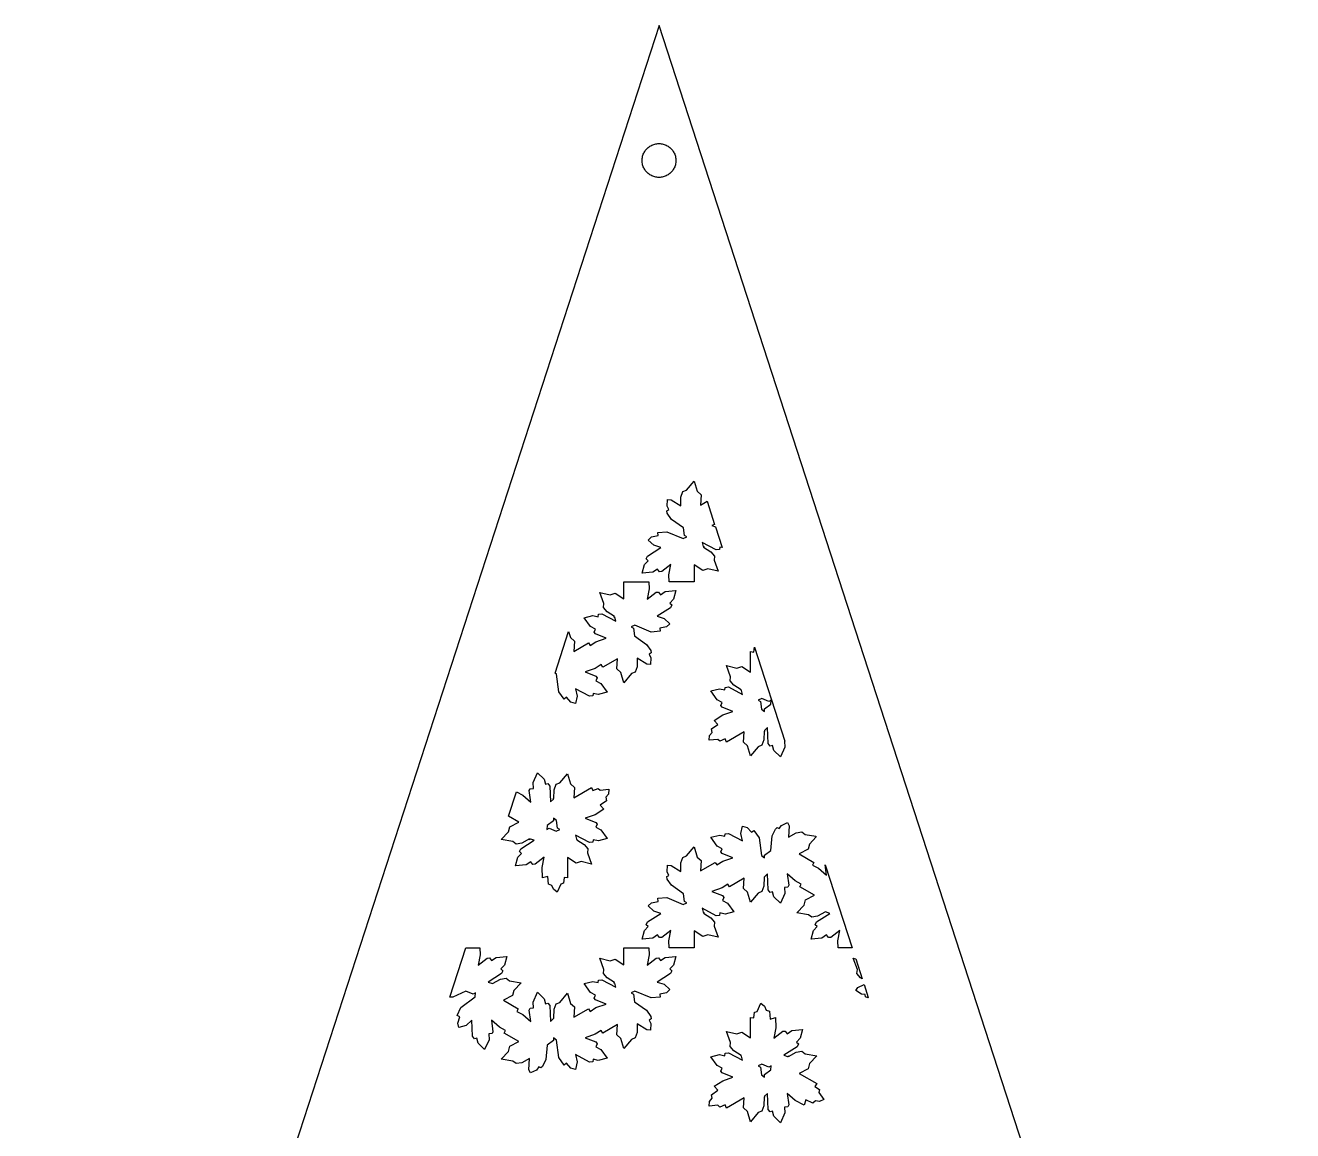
# Model space of a CAD drawing. Header units: metres. Extents: x -75 to 75, y 0 to 231.
# Drawn here: x -75 to 75, y 100 to 230.8 of the extents above; entities that cross this region are included whole.
import ezdxf

# ---------------------------------------------------------------- set-up
doc = ezdxf.new("R2010")
doc.units = ezdxf.units.M

msp = doc.modelspace()

# ---------------------------------------------------------------- linework, layer by layer
for p, q in [((0, 230.826), (-75, 0)), ((75, 0), (0, 230.826)), ((-1.68864, 215.898), (-1.61803, 216.002)), ((-1.61803, 216.002), (-1.54102, 216.101)), ((-1.54102, 216.101), (-1.45793, 216.195)), ((-1.45793, 216.195), (-1.36908, 216.284)), ((-1.36908, 216.284), (-1.27484, 216.367)), ((-1.27484, 216.367), (-1.17557, 216.444)), ((-1.17557, 216.444), (-1.07164, 216.515)), ((-1.07164, 216.515), (-0.9635, 216.579)), ((-0.9635, 216.579), (-0.85155, 216.636)), ((-0.85155, 216.636), (-0.73624, 216.686)), ((-0.73624, 216.686), (-0.61803, 216.728)), ((-0.61803, 216.728), (-0.49738, 216.763)), ((-0.49738, 216.763), (-0.37476, 216.791)), ((-0.37476, 216.791), (-0.25066, 216.81)), ((-0.25066, 216.81), (-0.12558, 216.822)), ((-0.12558, 216.822), (0, 216.826)), ((0, 216.826), (0.12558, 216.822)), ((0.12558, 216.822), (0.25066, 216.81)), ((0.25066, 216.81), (0.37476, 216.791)), ((0.37476, 216.791), (0.49738, 216.763)), ((0.49738, 216.763), (0.61803, 216.728)), ((0.61803, 216.728), (0.73624, 216.686)), ((0.73624, 216.686), (0.85155, 216.636)), ((0.85155, 216.636), (0.9635, 216.579)), ((0.9635, 216.579), (1.07164, 216.515)), ((1.07164, 216.515), (1.17557, 216.444)), ((1.17557, 216.444), (1.27484, 216.367)), ((1.27484, 216.367), (1.36908, 216.284)), ((1.36908, 216.284), (1.45793, 216.195)), ((1.45793, 216.195), (1.54102, 216.101)), ((1.54102, 216.101), (1.61803, 216.002)), ((1.61803, 216.002), (1.68864, 215.898)), ((-2, 214.826), (-1.99605, 214.952)), ((-1.99605, 214.701), (-2, 214.826)), ((-1.99605, 214.952), (-1.98422, 215.077)), ((-1.98422, 214.576), (-1.99605, 214.701)), ((-1.98422, 215.077), (-1.96457, 215.201)), ((-1.96457, 214.451), (-1.98422, 214.576)), ((-1.96457, 215.201), (-1.93716, 215.324)), ((-1.93716, 215.324), (-1.9021, 215.444)), ((-1.9021, 215.444), (-1.85954, 215.562)), ((-1.85954, 215.562), (-1.80965, 215.678)), ((-1.80965, 215.678), (-1.75261, 215.79)), ((-1.75261, 215.79), (-1.68864, 215.898)), ((1.68864, 215.898), (1.75261, 215.79)), ((1.75261, 215.79), (1.80965, 215.678)), ((1.80965, 215.678), (1.85954, 215.562)), ((1.85954, 215.562), (1.9021, 215.444)), ((1.9021, 215.444), (1.93716, 215.324)), ((1.93716, 215.324), (1.96457, 215.201)), ((1.96457, 215.201), (1.98422, 215.077)), ((1.98422, 214.576), (1.96457, 214.451)), ((1.98422, 215.077), (1.99605, 214.952)), ((1.99605, 214.701), (1.98422, 214.576)), ((1.99605, 214.952), (2, 214.826)), ((2, 214.826), (1.99605, 214.701)), ((-1.93716, 214.329), (-1.96457, 214.451)), ((-1.9021, 214.208), (-1.93716, 214.329)), ((-1.85954, 214.09), (-1.9021, 214.208)), ((-1.80965, 213.975), (-1.85954, 214.09)), ((-1.75261, 213.863), (-1.80965, 213.975)), ((-1.68864, 213.755), (-1.75261, 213.863)), ((-1.61803, 213.651), (-1.68864, 213.755)), ((-1.54102, 213.551), (-1.61803, 213.651)), ((-1.45793, 213.457), (-1.54102, 213.551)), ((-1.36908, 213.368), (-1.45793, 213.457)), ((-1.27484, 213.285), (-1.36908, 213.368)), ((-1.17557, 213.208), (-1.27484, 213.285)), ((-1.07164, 213.138), (-1.17557, 213.208)), ((-0.9635, 213.074), (-1.07164, 213.138)), ((-0.85155, 213.017), (-0.9635, 213.074)), ((-0.73624, 212.967), (-0.85155, 213.017)), ((0.85155, 213.017), (0.73624, 212.967)), ((0.9635, 213.074), (0.85155, 213.017)), ((1.07164, 213.138), (0.9635, 213.074)), ((1.17557, 213.208), (1.07164, 213.138)), ((1.27484, 213.285), (1.17557, 213.208)), ((1.36908, 213.368), (1.27484, 213.285)), ((1.45793, 213.457), (1.36908, 213.368)), ((1.54102, 213.551), (1.45793, 213.457)), ((1.61803, 213.651), (1.54102, 213.551)), ((1.68864, 213.755), (1.61803, 213.651)), ((1.75261, 213.863), (1.68864, 213.755)), ((1.80965, 213.975), (1.75261, 213.863)), ((1.85954, 214.09), (1.80965, 213.975)), ((1.9021, 214.208), (1.85954, 214.09)), ((1.93716, 214.329), (1.9021, 214.208)), ((1.96457, 214.451), (1.93716, 214.329)), ((-0.61803, 212.924), (-0.73624, 212.967)), ((-0.49738, 212.889), (-0.61803, 212.924)), ((-0.37476, 212.862), (-0.49738, 212.889)), ((-0.25066, 212.842), (-0.37476, 212.862)), ((-0.12558, 212.83), (-0.25066, 212.842)), ((0, 212.826), (-0.12558, 212.83)), ((0.12558, 212.83), (0, 212.826)), ((0.25066, 212.842), (0.12558, 212.83)), ((0.37476, 212.862), (0.25066, 212.842)), ((0.49738, 212.889), (0.37476, 212.862)), ((0.61803, 212.924), (0.49738, 212.889)), ((0.73624, 212.967), (0.61803, 212.924)), ((2.59247, 174.999), (2.82364, 175.634)), ((2.82364, 175.634), (3.26996, 175.81)), ((3.26996, 175.81), (4.16489, 176.883)), ((4.16489, 176.883), (4.52347, 175.681)), ((4.52347, 175.681), (4.9942, 175.259)), ((0.95825, 173.932), (1.02386, 174.718)), ((1.02386, 174.718), (1.44272, 174.673)), ((1.44272, 174.673), (2.56653, 173.959)), ((2.56653, 173.959), (2.59247, 174.999)), ((4.9942, 175.259), (4.92783, 174.05)), ((4.92783, 174.05), (5.68704, 174.491)), ((5.68704, 174.491), (6.58228, 171.735)), ((0.9285, 173.364), (1.15051, 173.506)), ((0.97275, 173.083), (0.9285, 173.364)), ((1.15051, 173.506), (0.95825, 173.932)), ((1.49384, 172.353), (0.97275, 173.083)), ((2.88315, 171.349), (1.49384, 172.353)), ((3.00369, 170.435), (2.88315, 171.349)), ((6.58228, 171.735), (6.26984, 171.628)), ((6.26984, 171.628), (6.67003, 171.465)), ((6.67003, 171.465), (7.46484, 169.019)), ((-1.27869, 169.903), (-0.87204, 170.284)), ((-0.61417, 169.283), (-1.27869, 169.903)), ((-0.87204, 170.284), (-0.10529, 170.438)), ((-0.15335, 170.802), (0.90866, 170.885)), ((-0.10529, 170.438), (-0.15335, 170.802)), ((0.90866, 170.885), (2.84576, 170.081)), ((2.84576, 170.081), (3.27911, 170.274)), ((3.27911, 170.274), (3.00369, 170.435)), ((6.78177, 168.731), (5.11398, 169.618)), ((5.11398, 169.618), (5.21469, 169.16)), ((-1.50528, 167.667), (-1.36795, 168.014)), ((-1.36795, 168.014), (0.23346, 169.014)), ((0.23346, 169.014), (-0.61417, 169.283)), ((5.21469, 169.16), (5.34668, 169.093)), ((5.34668, 169.093), (5.26581, 169.051)), ((5.26581, 169.051), (6.15387, 168.51)), ((6.15387, 168.51), (6.58646, 167.991)), ((7.14951, 168.784), (6.78177, 168.731)), ((7.2197, 169.08), (7.14951, 168.784)), ((7.46484, 169.019), (7.2197, 169.08)), ((-2.00119, 165.977), (-1.71585, 167.011)), ((-1.71585, 167.011), (-1.28479, 167.461)), ((-1.28479, 167.461), (-1.50528, 167.667)), ((1.39465, 167.007), (0.32349, 166.174)), ((1.15662, 165.772), (1.39465, 167.007)), ((5.17731, 166.299), (4.16412, 166.959)), ((4.16412, 166.959), (4.1687, 164.951)), ((6.58646, 167.991), (6.51703, 167.511)), ((6.51703, 167.511), (7.00073, 166.203)), ((-0.737, 166.096), (-2.00119, 165.977)), ((-0.15869, 166.477), (-0.737, 166.096)), ((0.07172, 166.155), (-0.15869, 166.477)), ((0.32349, 166.174), (0.07172, 166.155)), ((1.19324, 164.951), (1.15662, 165.772)), ((5.78232, 166.495), (5.17731, 166.299)), ((7.00073, 166.203), (5.78232, 166.495)), ((-6.51703, 162.392), (-7.00073, 163.7)), ((-7.00073, 163.7), (-5.78232, 163.408)), ((-5.78232, 163.408), (-5.17731, 163.603)), ((-5.17731, 163.603), (-4.16412, 162.944)), ((-4.16412, 162.944), (-4.1687, 164.952)), ((-4.1687, 164.952), (-1.19324, 164.952)), ((-1.15662, 164.13), (-1.39465, 162.895)), ((-1.39465, 162.895), (-0.32349, 163.729)), ((-1.19324, 164.952), (-1.15662, 164.13)), ((-0.32349, 163.729), (-0.07172, 163.747)), ((-0.07172, 163.747), (0.15869, 163.425)), ((0.15869, 163.425), (0.737, 163.807)), ((0.737, 163.807), (2.00119, 163.926)), ((4.1687, 164.951), (1.19324, 164.951)), ((2.00119, 163.926), (1.71585, 162.891)), ((-6.58646, 161.912), (-6.51703, 162.392)), ((1.71585, 162.891), (1.28479, 162.442)), ((1.28479, 162.442), (1.50528, 162.235)), ((1.50528, 162.235), (1.36795, 161.889)), ((-8.86154, 160.7), (-7.8186, 160.971)), ((-8.12607, 159.663), (-8.86154, 160.7)), ((-7.8186, 160.971), (-7.2197, 160.823)), ((-7.2197, 160.823), (-7.14951, 161.118)), ((-7.14951, 161.118), (-6.78177, 161.172)), ((-6.78177, 161.172), (-5.11398, 160.284)), ((-6.15387, 161.393), (-6.58646, 161.912)), ((-5.26581, 160.852), (-6.15387, 161.393)), ((-5.34668, 160.809), (-5.26581, 160.852)), ((-5.21469, 160.743), (-5.34668, 160.809)), ((-5.11398, 160.284), (-5.21469, 160.743)), ((1.36795, 161.889), (-0.23346, 160.889)), ((-0.23346, 160.889), (0.61417, 160.62)), ((0.61417, 160.62), (1.27869, 160)), ((-12.294, 154.156), (-10.692, 159.087)), ((-10.692, 159.087), (-10.4752, 158.36)), ((-7.50809, 159.356), (-8.12607, 159.663)), ((-7.66983, 158.994), (-7.50809, 159.356)), ((-2.84576, 159.822), (-3.27911, 159.628)), ((-3.27911, 159.628), (-3.00369, 159.468)), ((-3.00369, 159.468), (-2.88315, 158.553)), ((-0.90866, 159.018), (-2.84576, 159.822)), ((0.15335, 159.101), (-0.90866, 159.018)), ((0.87204, 159.619), (0.10529, 159.464)), ((0.10529, 159.464), (0.15335, 159.101)), ((1.27869, 160), (0.87204, 159.619)), ((-10.4752, 158.36), (-10.0052, 157.938)), ((-10.0052, 157.938), (-10.0708, 156.728)), ((-10.0708, 156.728), (-8.33206, 157.736)), ((-8.33206, 157.736), (-8.15125, 157.423)), ((-8.15125, 157.423), (-7.46078, 157.865)), ((-7.52792, 158.786), (-7.66983, 158.994)), ((-6.26984, 158.275), (-7.52792, 158.786)), ((-7.46078, 157.865), (-6.26984, 158.275)), ((-2.88315, 158.553), (-1.49384, 157.55)), ((-1.49384, 157.55), (-0.97275, 156.819)), ((-0.9285, 156.538), (-1.15051, 156.396)), ((-1.15051, 156.396), (-0.95825, 155.971)), ((-0.97275, 156.819), (-0.9285, 156.538)), ((10.8353, 154.284), (10.8292, 156.696)), ((10.8292, 156.696), (11.2396, 156.652)), ((11.2396, 156.652), (11.2969, 157.225)), ((11.2969, 157.225), (14.9122, 146.098)), ((-7.54089, 154.716), (-8.72726, 154.305)), ((-6.84738, 155.157), (-7.54089, 154.716)), ((-6.66656, 154.844), (-6.84738, 155.157)), ((-4.92783, 155.853), (-6.66656, 154.844)), ((-4.9942, 154.644), (-4.92783, 155.853)), ((-4.52347, 154.221), (-4.9942, 154.644)), ((-2.59247, 154.903), (-2.82364, 154.269)), ((-2.56653, 155.943), (-2.59247, 154.903)), ((-1.44272, 155.229), (-2.56653, 155.943)), ((-1.02386, 155.185), (-1.44272, 155.229)), ((-0.95825, 155.971), (-1.02386, 155.185)), ((8.48236, 153.732), (7.99866, 155.041)), ((7.99866, 155.041), (9.21783, 154.747)), ((9.21783, 154.747), (9.82285, 154.943)), ((9.82285, 154.943), (10.8353, 154.284)), ((-12.1155, 154.028), (-12.294, 154.156)), ((-11.8416, 151.944), (-12.1155, 154.028)), ((-8.72726, 154.305), (-7.47147, 153.795)), ((-7.32956, 153.587), (-7.4913, 153.225)), ((-7.4913, 153.225), (-6.87256, 152.917)), ((-7.47147, 153.795), (-7.32956, 153.587)), ((-4.16489, 153.02), (-4.52347, 154.221)), ((-3.26996, 154.092), (-4.16489, 153.02)), ((-2.82364, 154.269), (-3.26996, 154.092)), ((8.41293, 153.252), (8.48236, 153.732)), ((8.84552, 152.733), (8.41293, 153.252)), ((-11.2396, 151.067), (-11.8416, 151.944)), ((-8.21762, 151.41), (-9.88541, 152.296)), ((-9.88541, 152.296), (-9.69467, 151.43)), ((-7.77969, 151.759), (-7.84988, 151.463)), ((-7.18079, 151.611), (-7.77969, 151.759)), ((-6.13785, 151.881), (-7.18079, 151.611)), ((-6.87256, 152.917), (-6.13785, 151.881)), ((6.13785, 152.04), (7.17926, 152.311)), ((6.87256, 151.004), (6.13785, 152.04)), ((7.17926, 152.311), (7.77969, 152.162)), ((7.77969, 152.162), (7.84988, 152.457)), ((7.84988, 152.457), (8.21533, 152.512)), ((8.21533, 152.512), (9.88541, 151.624)), ((9.73206, 152.192), (8.84552, 152.733)), ((9.70459, 152.177), (9.73206, 152.192)), ((9.78088, 152.1), (9.70459, 152.177)), ((9.88541, 151.624), (9.78088, 152.1)), ((-10.9489, 151.291), (-11.2396, 151.067)), ((-10.4324, 150.703), (-10.9489, 151.291)), ((-9.89914, 150.543), (-10.4324, 150.703)), ((-9.69467, 151.43), (-9.89914, 150.543)), ((-7.84988, 151.463), (-8.21762, 151.41)), ((7.4913, 150.696), (6.87256, 151.004)), ((7.33032, 150.334), (7.4913, 150.696)), ((7.47147, 150.126), (7.33032, 150.334)), ((8.72955, 149.615), (7.47147, 150.126)), ((12.1536, 151.162), (11.7195, 150.967)), ((11.7195, 150.967), (11.9949, 150.808)), ((11.9949, 150.808), (12.1155, 149.893)), ((13.0028, 150.809), (12.1536, 151.162)), ((12.5, 149.935), (13.2347, 150.497)), ((13.282, 150.967), (13.0028, 150.809)), ((13.2347, 150.497), (13.282, 150.967)), ((6.52008, 148.554), (7.54089, 149.205)), ((6.9809, 148.09), (6.52008, 148.554)), ((7.54089, 149.205), (8.72955, 149.615)), ((12.1155, 149.893), (12.4992, 149.616)), ((12.4992, 149.616), (12.5, 149.935)), ((5.99594, 146.758), (6.29501, 147.145)), ((6.21567, 147.546), (6.9809, 148.09)), ((6.29501, 147.145), (6.21567, 147.546)), ((10.0708, 147.192), (7.98492, 145.982)), ((10.0052, 145.985), (10.0708, 147.192)), ((12.4329, 147.285), (12.4069, 146.243)), ((12.4992, 147.246), (12.4329, 147.285)), ((12.8479, 147.7), (12.4992, 147.381)), ((12.4992, 147.381), (12.4992, 147.246)), ((12.9158, 145.811), (12.8479, 147.7)), ((5.92041, 146.199), (5.99594, 146.758)), ((6.95801, 146.304), (5.92041, 146.199)), ((7.21741, 146.085), (6.95801, 146.304)), ((7.81555, 146.358), (7.21741, 146.085)), ((7.98492, 145.982), (7.81555, 146.358)), ((10.4767, 145.563), (10.0052, 145.985)), ((10.8337, 144.36), (10.4767, 145.563)), ((12.1758, 145.609), (11.7294, 145.432)), ((12.4069, 146.243), (12.1758, 145.609)), ((13.1432, 145.52), (12.9158, 145.811)), ((13.4346, 145.606), (13.1432, 145.52)), ((13.607, 145.011), (13.4346, 145.606)), ((14.9122, 146.098), (14.8491, 146.092)), ((14.8491, 146.092), (14.8895, 145.399)), ((11.7294, 145.432), (10.8337, 144.36)), ((14.3616, 144.244), (13.607, 145.011)), ((14.8895, 145.399), (14.3616, 144.244)), ((-14.8895, 141.203), (-14.3616, 142.358)), ((-14.8491, 140.509), (-14.8895, 141.203)), ((-14.3616, 142.358), (-13.607, 141.59)), ((-13.607, 141.59), (-13.4346, 140.995)), ((-13.4346, 140.995), (-13.1432, 141.081)), ((-13.1432, 141.081), (-12.9158, 140.79)), ((-12.1758, 140.993), (-11.7294, 141.169)), ((-11.7294, 141.169), (-10.8337, 142.242)), ((-10.8337, 142.242), (-10.4767, 141.039)), ((-10.4767, 141.039), (-10.0052, 140.617)), ((-17.798, 137.217), (-16.8584, 140.109)), ((-16.8584, 140.109), (-16.1201, 139.725)), ((-16.1201, 139.725), (-15.1665, 138.9)), ((-15.3519, 140.247), (-15.2428, 140.47)), ((-15.1665, 138.9), (-15.3519, 140.247)), ((-15.2428, 140.47), (-14.8491, 140.509)), ((-12.9158, 140.79), (-12.8479, 138.902)), ((-12.4329, 139.317), (-12.4069, 140.358)), ((-12.4069, 140.358), (-12.1758, 140.993)), ((-10.0708, 139.409), (-7.98492, 140.62)), ((-10.0052, 140.617), (-10.0708, 139.409)), ((-7.98492, 140.62), (-7.81555, 140.244)), ((-7.81555, 140.244), (-7.21741, 140.517)), ((-7.21741, 140.517), (-6.95801, 140.298)), ((-6.95801, 140.298), (-5.92041, 140.402)), ((-5.99594, 139.843), (-6.29501, 139.456)), ((-5.92041, 140.402), (-5.99594, 139.843)), ((-12.8479, 138.902), (-12.4992, 139.22)), ((-12.4992, 139.22), (-12.4992, 139.355)), ((-12.4992, 139.355), (-12.4329, 139.317)), ((-6.52008, 138.047), (-7.54089, 137.396)), ((-6.21567, 139.056), (-6.9809, 138.511)), ((-6.9809, 138.511), (-6.52008, 138.047)), ((-6.29501, 139.456), (-6.21567, 139.056)), ((-16.5947, 136.525), (-17.798, 137.217)), ((-17.6735, 135.977), (-16.5947, 136.525)), ((-12.5, 136.666), (-13.2347, 136.105)), ((-12.4992, 136.985), (-12.5, 136.666)), ((-12.1155, 136.708), (-12.4992, 136.985)), ((-11.9949, 135.793), (-12.1155, 136.708)), ((-7.54089, 137.396), (-8.72955, 136.987)), ((-8.72955, 136.987), (-7.47147, 136.475)), ((-18.6668, 134.447), (-17.8001, 135.359)), ((-17.8001, 135.359), (-17.6735, 135.977)), ((-13.2347, 136.105), (-13.282, 135.634)), ((-13.282, 135.634), (-13.0028, 135.793)), ((-13.0028, 135.793), (-12.1536, 135.439)), ((-12.1536, 135.439), (-11.7195, 135.634)), ((-11.7195, 135.634), (-11.9949, 135.793)), ((-7.33032, 136.267), (-7.4913, 135.905)), ((-7.4913, 135.905), (-6.87256, 135.597)), ((-7.47147, 136.475), (-7.33032, 136.267)), ((-6.87256, 135.597), (-6.13785, 134.561)), ((7.77969, 134.843), (7.84988, 135.138)), ((7.84988, 135.138), (8.21762, 135.191)), ((8.21762, 135.191), (9.88541, 134.305)), ((9.69467, 135.172), (9.89914, 136.058)), ((9.88541, 134.305), (9.69467, 135.172)), ((9.89914, 136.058), (10.4324, 135.898)), ((10.4324, 135.898), (10.9489, 135.31)), ((10.9489, 135.31), (11.2396, 135.534)), ((11.2396, 135.534), (11.8416, 134.657)), ((13.4071, 134.885), (13.7756, 135.695)), ((13.7756, 135.695), (14.0007, 135.878)), ((14.0007, 135.878), (14.2334, 135.757)), ((14.2334, 135.757), (14.5058, 136.137)), ((14.5058, 136.137), (15.2184, 136.474)), ((15.2184, 136.474), (15.3915, 136.085)), ((15.3915, 136.085), (15.3336, 134.756)), ((15.3336, 134.756), (16.2468, 135.254)), ((16.2468, 135.254), (16.9128, 135.371)), ((16.9128, 135.371), (17.2897, 135.071)), ((17.2897, 135.071), (18.5663, 134.852)), ((-17.2897, 134.212), (-18.6668, 134.447)), ((-16.9144, 133.91), (-17.2897, 134.212)), ((-16.2468, 134.028), (-16.9144, 133.91)), ((-16.3681, 133.372), (-14.7652, 134.373)), ((-15.3343, 134.524), (-16.2468, 134.028)), ((-15.3381, 134.43), (-15.3343, 134.524)), ((-15.2115, 134.514), (-15.3381, 134.43)), ((-14.7652, 134.373), (-15.2115, 134.514)), ((-8.21533, 134.09), (-9.88541, 134.977)), ((-9.88541, 134.977), (-9.78088, 134.501)), ((-9.78088, 134.501), (-9.70459, 134.424)), ((-9.70459, 134.424), (-9.73206, 134.409)), ((-9.73206, 134.409), (-8.84552, 133.868)), ((-8.84552, 133.868), (-8.41293, 133.35)), ((-7.84988, 134.144), (-8.21533, 134.09)), ((-7.77969, 134.439), (-7.84988, 134.144)), ((-7.17926, 134.29), (-7.77969, 134.439)), ((-6.13785, 134.561), (-7.17926, 134.29)), ((3.26996, 132.509), (4.16489, 133.582)), ((4.16489, 133.582), (4.52347, 132.38)), ((6.13785, 134.72), (7.18079, 134.991)), ((6.87256, 133.684), (6.13785, 134.72)), ((7.4913, 133.376), (6.87256, 133.684)), ((7.18079, 134.991), (7.77969, 134.843)), ((11.8416, 134.657), (12.1155, 132.574)), ((13.2339, 133.177), (13.4071, 134.885)), ((17.8001, 133.922), (17.672, 133.305)), ((18.5961, 134.761), (17.8001, 133.922)), ((18.5663, 134.852), (18.5961, 134.761)), ((-17.0013, 131.335), (-16.716, 132.37)), ((-16.716, 132.37), (-16.2849, 132.819)), ((-16.5054, 133.026), (-16.3681, 133.372)), ((-16.2849, 132.819), (-16.5054, 133.026)), ((-13.6047, 132.366), (-14.6759, 131.532)), ((-13.8428, 131.131), (-13.6047, 132.366)), ((-9.82285, 131.658), (-10.8353, 132.317)), ((-10.8353, 132.317), (-10.8292, 129.906)), ((-8.41293, 133.35), (-8.48236, 132.87)), ((-8.48236, 132.87), (-7.99866, 131.561)), ((2.59247, 131.698), (2.82364, 132.333)), ((2.82364, 132.333), (3.26996, 132.509)), ((4.52347, 132.38), (4.9942, 131.957)), ((7.32956, 133.015), (7.4913, 133.376)), ((7.47147, 132.806), (7.32956, 133.015)), ((8.72726, 132.296), (7.47147, 132.806)), ((7.54089, 131.886), (8.72726, 132.296)), ((12.1155, 132.574), (12.5, 132.296)), ((12.5, 132.616), (13.2339, 133.177)), ((12.5, 132.296), (12.5, 132.616)), ((17.672, 133.305), (16.5932, 132.757)), ((16.5932, 132.757), (18.3357, 131.756)), ((-15.7372, 131.455), (-17.0013, 131.335)), ((-15.1588, 131.837), (-15.7372, 131.455)), ((-14.9284, 131.515), (-15.1588, 131.837)), ((-14.6759, 131.532), (-14.9284, 131.515)), ((-13.7894, 129.925), (-13.8428, 131.131)), ((-9.21783, 131.854), (-9.82285, 131.658)), ((-7.99866, 131.561), (-9.21783, 131.854)), ((0.95825, 130.63), (1.02386, 131.416)), ((1.15051, 130.205), (0.95825, 130.63)), ((1.02386, 131.416), (1.44272, 131.372)), ((1.44272, 131.372), (2.56653, 130.658)), ((2.56653, 130.658), (2.59247, 131.698)), ((4.9942, 131.957), (4.92783, 130.749)), ((4.92783, 130.749), (6.66656, 131.757)), ((6.66656, 131.757), (6.84738, 131.444)), ((6.84738, 131.444), (7.54089, 131.886)), ((18.3357, 131.756), (18.1541, 131.441)), ((18.1541, 131.441), (18.8805, 131.065)), ((18.8805, 131.065), (19.8334, 130.24)), ((19.8334, 130.24), (19.6631, 131.477)), ((19.6631, 131.477), (22.856, 121.65)), ((-13.1577, 130.091), (-13.7894, 129.925)), ((-13.0699, 129.156), (-13.1577, 130.091)), ((-12.6816, 129.025), (-13.0699, 129.156)), ((-12.4969, 128.573), (-12.6816, 129.025)), ((-11.6226, 129.18), (-12.0522, 128.226)), ((-11.3052, 129.293), (-11.6226, 129.18)), ((-11.2396, 129.949), (-11.3052, 129.293)), ((-10.8292, 129.906), (-11.2396, 129.949)), ((0.9285, 130.063), (1.15051, 130.205)), ((0.97275, 129.782), (0.9285, 130.063)), ((1.49384, 129.051), (0.97275, 129.782)), ((2.88315, 128.048), (1.49384, 129.051)), ((8.15125, 129.179), (7.46078, 128.736)), ((8.33206, 128.865), (8.15125, 129.179)), ((10.0708, 129.874), (8.33206, 128.865)), ((10.0052, 128.664), (10.0708, 129.874)), ((12.4352, 130.002), (12.4092, 128.924)), ((12.8479, 130.379), (12.4352, 130.002)), ((12.9158, 128.492), (12.8479, 130.379)), ((16.1179, 129.559), (15.168, 130.383)), ((15.168, 130.383), (15.3526, 129.037)), ((15.3526, 129.037), (15.2435, 128.811)), ((16.8449, 129.179), (16.1179, 129.559)), ((16.6649, 128.867), (16.8449, 129.179)), ((-12.0522, 128.226), (-12.4969, 128.573)), ((-0.15335, 127.5), (0.90866, 127.583)), ((-0.10529, 127.137), (-0.15335, 127.5)), ((0.90866, 127.583), (2.84576, 126.779)), ((3.00369, 127.133), (2.88315, 128.048)), ((7.46078, 128.736), (6.26984, 128.326)), ((6.26984, 128.326), (7.52792, 127.815)), ((7.66983, 127.607), (7.50809, 127.245)), ((7.52792, 127.815), (7.66983, 127.607)), ((10.4752, 128.241), (10.0052, 128.664)), ((10.8337, 127.039), (10.4752, 128.241)), ((11.7294, 128.113), (10.8337, 127.039)), ((12.1758, 128.289), (11.7294, 128.113)), ((12.4092, 128.924), (12.1758, 128.289)), ((13.1424, 128.2), (12.9158, 128.492)), ((13.4346, 128.286), (13.1424, 128.2)), ((13.607, 127.692), (13.4346, 128.286)), ((14.3616, 126.926), (13.607, 127.692)), ((14.8903, 128.08), (14.3616, 126.926)), ((15.2435, 128.811), (14.8491, 128.772)), ((14.8491, 128.772), (14.8903, 128.08)), ((18.4074, 127.866), (16.6649, 128.867)), ((17.3286, 127.317), (18.4074, 127.866)), ((-1.27869, 126.601), (-0.87204, 126.982)), ((-0.61417, 125.981), (-1.27869, 126.601)), ((-0.87204, 126.982), (-0.10529, 127.137)), ((2.84576, 126.779), (3.27911, 126.973)), ((3.27911, 126.973), (3.00369, 127.133)), ((6.78177, 125.43), (5.11398, 126.317)), ((5.11398, 126.317), (5.21469, 125.858)), ((7.50809, 127.245), (8.12607, 126.938)), ((8.12607, 126.938), (8.86154, 125.901)), ((16.333, 125.787), (17.1997, 126.7)), ((17.1997, 126.7), (17.3286, 127.317)), ((-1.50528, 124.366), (-1.36795, 124.712)), ((-1.36795, 124.712), (0.23346, 125.713)), ((0.23346, 125.713), (-0.61417, 125.981)), ((5.21469, 125.858), (5.34668, 125.792)), ((5.34668, 125.792), (5.26581, 125.749)), ((5.26581, 125.749), (6.15387, 125.208)), ((6.15387, 125.208), (6.58646, 124.689)), ((6.58646, 124.689), (6.51703, 124.21)), ((7.14951, 125.483), (6.78177, 125.43)), ((7.2197, 125.778), (7.14951, 125.483)), ((7.8186, 125.63), (7.2197, 125.778)), ((8.86154, 125.901), (7.8186, 125.63)), ((17.7109, 125.551), (16.333, 125.787)), ((18.0878, 125.25), (17.7109, 125.551)), ((18.7538, 125.368), (18.0878, 125.25)), ((18.4944, 124.366), (18.6317, 124.712)), ((18.6317, 124.712), (20.2339, 125.712)), ((19.6968, 125.882), (18.7538, 125.368)), ((20.2339, 125.712), (19.6968, 125.882)), ((-2.00119, 122.675), (-1.71585, 123.71)), ((-1.71585, 123.71), (-1.28479, 124.159)), ((-1.28479, 124.159), (-1.50528, 124.366)), ((-0.15869, 123.176), (-0.737, 122.794)), ((0.07172, 122.854), (-0.15869, 123.176)), ((1.39465, 123.706), (0.32349, 122.872)), ((1.15662, 122.471), (1.39465, 123.706)), ((5.17731, 122.998), (4.16412, 123.657)), ((4.16412, 123.657), (4.1687, 121.65)), ((5.78232, 123.193), (5.17731, 122.998)), ((7.00073, 122.901), (5.78232, 123.193)), ((6.51703, 124.21), (7.00073, 122.901)), ((17.9977, 122.675), (18.2838, 123.71)), ((18.2838, 123.71), (18.7149, 124.159)), ((18.7149, 124.159), (18.4944, 124.366)), ((19.841, 123.177), (19.2635, 122.794)), ((20.0722, 122.854), (19.841, 123.177)), ((21.3959, 123.707), (20.3239, 122.872)), ((21.1571, 122.471), (21.3959, 123.707)), ((-24.7612, 115.786), (-22.8557, 121.651)), ((-22.8557, 121.651), (-21.1937, 121.651)), ((-21.1937, 121.651), (-21.1571, 120.83)), ((-4.16412, 119.643), (-4.1687, 121.651)), ((-4.1687, 121.651), (-1.19324, 121.651)), ((-0.737, 122.794), (-2.00119, 122.675)), ((-1.19324, 121.651), (-1.15662, 120.83)), ((0.32349, 122.872), (0.07172, 122.854)), ((1.19324, 121.65), (1.15662, 122.471)), ((4.1687, 121.65), (1.19324, 121.65)), ((19.2635, 122.794), (17.9977, 122.675)), ((20.3239, 122.872), (20.0722, 122.854)), ((21.1937, 121.65), (21.1571, 122.471)), ((22.856, 121.65), (21.1937, 121.65)), ((-21.1571, 120.83), (-21.3959, 119.594)), ((-21.3959, 119.594), (-20.3239, 120.428)), ((-20.3239, 120.428), (-20.0722, 120.447)), ((-20.0722, 120.447), (-19.841, 120.124)), ((-19.841, 120.124), (-19.2635, 120.506)), ((-19.2635, 120.506), (-17.9977, 120.625)), ((-17.9977, 120.625), (-18.2838, 119.591)), ((-6.51703, 119.091), (-7.00073, 120.399)), ((-7.00073, 120.399), (-5.78232, 120.107)), ((-5.78232, 120.107), (-5.17731, 120.303)), ((-5.17731, 120.303), (-4.16412, 119.643)), ((-1.15662, 120.83), (-1.39465, 119.595)), ((-1.39465, 119.595), (-0.32349, 120.428)), ((-0.32349, 120.428), (-0.07172, 120.447)), ((-0.07172, 120.447), (0.15869, 120.125)), ((0.15869, 120.125), (0.737, 120.506)), ((0.737, 120.506), (2.00119, 120.625)), ((2.00119, 120.625), (1.71585, 119.591)), ((23.4825, 119.091), (22.9988, 120.399)), ((22.9988, 120.399), (23.2846, 120.331)), ((23.2846, 120.331), (24.0529, 117.966)), ((-18.6317, 118.588), (-20.2339, 117.589)), ((-18.2838, 119.591), (-18.7149, 119.141)), ((-18.7149, 119.141), (-18.4944, 118.935)), ((-18.4944, 118.935), (-18.6317, 118.588)), ((-6.58646, 118.611), (-6.51703, 119.091)), ((-6.15387, 118.092), (-6.58646, 118.611)), ((1.36795, 118.588), (-0.23346, 117.588)), ((1.71585, 119.591), (1.28479, 119.141)), ((1.28479, 119.141), (1.50528, 118.935)), ((1.50528, 118.935), (1.36795, 118.588)), ((23.4131, 118.611), (23.4825, 119.091)), ((23.8457, 118.092), (23.4131, 118.611)), ((-20.2339, 117.589), (-19.6968, 117.419)), ((-19.6968, 117.419), (-18.7538, 117.933)), ((-18.7538, 117.933), (-18.0878, 118.05)), ((-18.0878, 118.05), (-17.7109, 117.75)), ((-17.7109, 117.75), (-16.333, 117.513)), ((-16.333, 117.513), (-17.1997, 116.601)), ((-8.86154, 117.4), (-7.8186, 117.67)), ((-8.12607, 116.363), (-8.86154, 117.4)), ((-7.8186, 117.67), (-7.2197, 117.522)), ((-7.2197, 117.522), (-7.14951, 117.818)), ((-7.14951, 117.818), (-6.78177, 117.871)), ((-6.78177, 117.871), (-5.11398, 116.984)), ((-5.26581, 117.551), (-6.15387, 118.092)), ((-5.34668, 117.509), (-5.26581, 117.551)), ((-5.21469, 117.442), (-5.34668, 117.509)), ((-5.11398, 116.984), (-5.21469, 117.442)), ((-0.23346, 117.588), (0.61417, 117.319)), ((0.61417, 117.319), (1.27869, 116.699)), ((23.5535, 116.938), (24.2664, 117.309)), ((24.0529, 117.966), (23.8457, 118.092)), ((24.2664, 117.309), (24.7756, 115.742)), ((-24.4217, 115.819), (-24.7612, 115.786)), ((-22.847, 116.521), (-24.4217, 115.819)), ((-23.4383, 114.574), (-21.7659, 115.858)), ((-21.9963, 116.168), (-22.847, 116.521)), ((-21.7186, 116.329), (-21.9963, 116.168)), ((-21.7659, 115.858), (-21.7186, 116.329)), ((-17.3286, 115.984), (-18.4074, 115.435)), ((-17.1997, 116.601), (-17.3286, 115.984)), ((-14.8903, 115.221), (-14.3616, 116.374)), ((-14.3616, 116.374), (-13.607, 115.609)), ((-13.607, 115.609), (-13.4346, 115.015)), ((-11.7294, 115.188), (-10.8337, 116.261)), ((-10.8337, 116.261), (-10.4752, 115.06)), ((-7.50809, 116.055), (-8.12607, 116.363)), ((-7.66983, 115.694), (-7.50809, 116.055)), ((-7.52792, 115.485), (-7.66983, 115.694)), ((-2.84576, 116.521), (-3.27911, 116.328)), ((-3.27911, 116.328), (-3.00369, 116.167)), ((-3.00369, 116.167), (-2.88315, 115.253)), ((-0.90866, 115.717), (-2.84576, 116.521)), ((0.15335, 115.8), (-0.90866, 115.717)), ((0.87204, 116.319), (0.10529, 116.164)), ((0.10529, 116.164), (0.15335, 115.8)), ((1.27869, 116.699), (0.87204, 116.319)), ((23.3032, 116.595), (23.5535, 116.938)), ((23.9494, 116.145), (23.3032, 116.595)), ((24.4171, 116.099), (23.9494, 116.145)), ((24.4293, 115.837), (24.4171, 116.099)), ((24.7002, 115.735), (24.4293, 115.837)), ((24.7756, 115.742), (24.7002, 115.735)), ((-23.8945, 113.618), (-23.4383, 114.574)), ((-18.4074, 115.435), (-16.6649, 114.434)), ((-16.6649, 114.434), (-16.8449, 114.121)), ((-16.8449, 114.121), (-16.1179, 113.741)), ((-15.3526, 114.264), (-15.2435, 114.49)), ((-15.168, 112.918), (-15.3526, 114.264)), ((-15.2435, 114.49), (-14.8491, 114.529)), ((-14.8491, 114.529), (-14.8903, 115.221)), ((-13.4346, 115.015), (-13.1424, 115.101)), ((-13.1424, 115.101), (-12.9158, 114.809)), ((-12.9158, 114.809), (-12.8479, 112.921)), ((-12.4352, 113.299), (-12.4092, 114.377)), ((-12.4092, 114.377), (-12.1758, 115.012)), ((-12.1758, 115.012), (-11.7294, 115.188)), ((-10.4752, 115.06), (-10.0052, 114.637)), ((-10.0052, 114.637), (-10.0708, 113.427)), ((-10.0708, 113.427), (-8.33206, 114.436)), ((-8.33206, 114.436), (-8.15125, 114.122)), ((-8.15125, 114.122), (-7.46078, 114.565)), ((-6.26984, 114.974), (-7.52792, 115.485)), ((-7.46078, 114.565), (-6.26984, 114.974)), ((-2.88315, 115.253), (-1.49384, 114.249)), ((-1.49384, 114.249), (-0.97275, 113.519)), ((11.2396, 113.351), (11.3052, 114.008)), ((11.3052, 114.008), (11.6226, 114.12)), ((11.6226, 114.12), (12.0522, 115.074)), ((12.0522, 115.074), (12.4969, 114.728)), ((12.4969, 114.728), (12.6816, 114.276)), ((12.6816, 114.276), (13.0699, 114.145)), ((13.0699, 114.145), (13.1577, 113.21)), ((-23.555, 113.478), (-23.8945, 113.618)), ((-23.8052, 112.735), (-23.555, 113.478)), ((-23.6755, 112.193), (-23.8052, 112.735)), ((-22.1527, 113.058), (-22.8088, 112.458)), ((-22.0848, 111.172), (-22.1527, 113.058)), ((-18.8805, 112.236), (-19.8334, 113.061)), ((-19.8334, 113.061), (-19.648, 111.714)), ((-16.1179, 113.741), (-15.168, 112.918)), ((-12.8479, 112.921), (-12.4352, 113.299)), ((-4.92783, 112.552), (-6.66656, 111.543)), ((-4.9942, 111.343), (-4.92783, 112.552)), ((-2.56653, 112.643), (-2.59247, 111.603)), ((-1.44272, 111.929), (-2.56653, 112.643)), ((-0.9285, 113.238), (-1.15051, 113.096)), ((-1.15051, 113.096), (-0.95825, 112.67)), ((-0.95825, 112.67), (-1.02386, 111.884)), ((-0.97275, 113.519), (-0.9285, 113.238)), ((10.8353, 110.983), (10.8292, 113.395)), ((10.8292, 113.395), (11.2396, 113.351)), ((13.1577, 113.21), (13.7894, 113.376)), ((13.7894, 113.376), (13.8428, 112.17)), ((-22.8088, 112.458), (-23.6755, 112.193)), ((-21.8567, 110.88), (-22.0848, 111.172)), ((-19.7586, 111.49), (-20.1508, 111.451)), ((-20.1508, 111.451), (-20.1096, 110.759)), ((-19.648, 111.714), (-19.7586, 111.49)), ((-18.1541, 111.859), (-18.8805, 112.236)), ((-18.3357, 111.545), (-18.1541, 111.859)), ((-16.5932, 110.544), (-18.3357, 111.545)), ((-12.1155, 110.727), (-12.5, 111.005)), ((-12.5, 111.005), (-12.5, 110.685)), ((-7.54089, 111.415), (-8.72726, 111.005)), ((-8.72726, 111.005), (-7.47147, 110.494)), ((-6.84738, 111.857), (-7.54089, 111.415)), ((-6.66656, 111.543), (-6.84738, 111.857)), ((-4.52347, 110.921), (-4.9942, 111.343)), ((-2.59247, 111.603), (-2.82364, 110.968)), ((-1.02386, 111.884), (-1.44272, 111.929)), ((8.48236, 110.431), (7.99866, 111.74)), ((7.99866, 111.74), (9.21783, 111.446)), ((9.21783, 111.446), (9.82285, 111.642)), ((9.82285, 111.642), (10.8353, 110.983)), ((13.8428, 112.17), (13.6047, 110.934)), ((13.6047, 110.934), (14.6759, 111.768)), ((14.6759, 111.768), (14.9284, 111.786)), ((14.9284, 111.786), (15.1588, 111.464)), ((15.1588, 111.464), (15.7372, 111.845)), ((15.7372, 111.845), (17.0013, 111.965)), ((17.0013, 111.965), (16.716, 110.931)), ((-21.5652, 110.966), (-21.8567, 110.88)), ((-21.3928, 110.371), (-21.5652, 110.966)), ((-20.6383, 109.606), (-21.3928, 110.371)), ((-20.1096, 110.759), (-20.6383, 109.606)), ((-17.8001, 109.379), (-17.672, 109.996)), ((-17.672, 109.996), (-16.5932, 110.544)), ((-13.2339, 110.123), (-13.4071, 108.416)), ((-12.5, 110.685), (-13.2339, 110.123)), ((-11.8416, 108.643), (-12.1155, 110.727)), ((-7.32956, 110.286), (-7.4913, 109.924)), ((-7.4913, 109.924), (-6.87256, 109.617)), ((-7.47147, 110.494), (-7.32956, 110.286)), ((-6.87256, 109.617), (-6.13785, 108.581)), ((-4.16489, 109.719), (-4.52347, 110.921)), ((-3.26996, 110.792), (-4.16489, 109.719)), ((-2.82364, 110.968), (-3.26996, 110.792)), ((8.41293, 109.951), (8.48236, 110.431)), ((8.84552, 109.432), (8.41293, 109.951)), ((16.3681, 109.928), (14.7652, 108.927)), ((16.716, 110.931), (16.2849, 110.481)), ((16.2849, 110.481), (16.5054, 110.275)), ((16.5054, 110.275), (16.3681, 109.928)), ((-18.6668, 108.466), (-17.8001, 109.379)), ((-17.2897, 108.23), (-18.6668, 108.466)), ((-16.9128, 107.929), (-17.2897, 108.23)), ((-16.2468, 108.047), (-16.9128, 107.929)), ((-15.3336, 108.544), (-16.2468, 108.047)), ((-15.3915, 107.216), (-15.3336, 108.544)), ((-13.4071, 108.416), (-13.7756, 107.606)), ((-11.2396, 107.767), (-11.8416, 108.643)), ((-9.69467, 108.129), (-9.89914, 107.243)), ((-8.21762, 108.109), (-9.88541, 108.996)), ((-9.88541, 108.996), (-9.69467, 108.129)), ((-7.84988, 108.163), (-8.21762, 108.109)), ((-7.77969, 108.458), (-7.84988, 108.163)), ((-7.18079, 108.31), (-7.77969, 108.458)), ((-6.13785, 108.581), (-7.18079, 108.31)), ((6.13785, 108.739), (7.17926, 109.01)), ((6.87256, 107.703), (6.13785, 108.739)), ((7.17926, 109.01), (7.77969, 108.862)), ((7.77969, 108.862), (7.84988, 109.157)), ((7.84988, 109.157), (8.21533, 109.211)), ((8.21533, 109.211), (9.88541, 108.324)), ((9.73206, 108.891), (8.84552, 109.432)), ((9.70459, 108.877), (9.73206, 108.891)), ((9.78088, 108.8), (9.70459, 108.877)), ((9.88541, 108.324), (9.78088, 108.8)), ((14.7652, 108.927), (15.2115, 108.787)), ((15.2115, 108.787), (15.3381, 108.871)), ((15.3343, 108.777), (16.2468, 109.273)), ((15.3381, 108.871), (15.3343, 108.777)), ((16.2468, 109.273), (16.9144, 109.39)), ((16.9144, 109.39), (17.2897, 109.089)), ((17.2897, 109.089), (18.6668, 108.854)), ((18.6668, 108.854), (17.8001, 107.941)), ((-15.2184, 106.827), (-15.3915, 107.216)), ((-14.5058, 107.163), (-15.2184, 106.827)), ((-14.2334, 107.544), (-14.5058, 107.163)), ((-14.0007, 107.423), (-14.2334, 107.544)), ((-13.7756, 107.606), (-14.0007, 107.423)), ((-10.9489, 107.99), (-11.2396, 107.767)), ((-10.4324, 107.403), (-10.9489, 107.99)), ((-9.89914, 107.243), (-10.4324, 107.403)), ((7.4913, 107.395), (6.87256, 107.703)), ((7.33032, 107.034), (7.4913, 107.395)), ((7.47147, 106.825), (7.33032, 107.034)), ((8.72955, 106.314), (7.47147, 106.825)), ((12.1536, 107.861), (11.7195, 107.667)), ((11.7195, 107.667), (11.9949, 107.507)), ((11.9949, 107.507), (12.1155, 106.593)), ((12.1155, 106.593), (12.4992, 106.316)), ((13.0028, 107.508), (12.1536, 107.861)), ((12.4992, 106.316), (12.5, 106.635)), ((12.5, 106.635), (13.2347, 107.196)), ((13.282, 107.667), (13.0028, 107.508)), ((13.2347, 107.196), (13.282, 107.667)), ((17.6735, 107.323), (16.5947, 106.776)), ((16.5947, 106.776), (18.6844, 105.574)), ((17.8001, 107.941), (17.6735, 107.323)), ((6.52008, 105.254), (7.54089, 105.904)), ((6.9809, 104.79), (6.52008, 105.254)), ((7.54089, 105.904), (8.72955, 106.314)), ((18.6844, 105.574), (18.4441, 105.24)), ((18.4441, 105.24), (18.9781, 104.856)), ((5.99594, 103.458), (6.29501, 103.844)), ((6.21567, 104.245), (6.9809, 104.79)), ((6.29501, 103.844), (6.21567, 104.245)), ((10.0708, 103.892), (7.98492, 102.681)), ((10.0052, 102.684), (10.0708, 103.892)), ((12.4329, 103.984), (12.4069, 102.943)), ((12.4992, 103.945), (12.4329, 103.984)), ((12.8479, 104.399), (12.4992, 104.08)), ((12.4992, 104.08), (12.4992, 103.945)), ((12.9158, 102.511), (12.8479, 104.399)), ((16.1201, 103.576), (15.1665, 104.401)), ((15.1665, 104.401), (15.3519, 103.054)), ((17.1898, 103.02), (16.1201, 103.576)), ((17.3607, 103.65), (17.1898, 103.02)), ((18.2152, 103.26), (17.3607, 103.65)), ((18.5226, 103.529), (18.2152, 103.26)), ((19.0063, 103.463), (18.5226, 103.529)), ((18.9781, 104.856), (18.9186, 104.526)), ((18.9186, 104.526), (19.529, 103.677)), ((19.529, 103.677), (19.0063, 103.463)), ((5.92041, 102.898), (5.99594, 103.458)), ((6.95801, 103.003), (5.92041, 102.898)), ((7.21741, 102.784), (6.95801, 103.003)), ((7.81555, 103.057), (7.21741, 102.784)), ((7.98492, 102.681), (7.81555, 103.057)), ((10.4767, 102.262), (10.0052, 102.684)), ((10.8337, 101.059), (10.4767, 102.262)), ((11.7294, 102.132), (10.8337, 101.059)), ((12.1758, 102.308), (11.7294, 102.132)), ((12.4069, 102.943), (12.1758, 102.308)), ((13.1432, 102.219), (12.9158, 102.511)), ((13.4346, 102.306), (13.1432, 102.219)), ((13.607, 101.711), (13.4346, 102.306)), ((14.8895, 102.098), (14.3616, 100.943)), ((15.2428, 102.831), (14.8491, 102.792)), ((14.8491, 102.792), (14.8895, 102.098)), ((15.3519, 103.054), (15.2428, 102.831)), ((14.3616, 100.943), (13.607, 101.711))]:
    msp.add_line(p, q)

doc.saveas('drawing.dxf')
